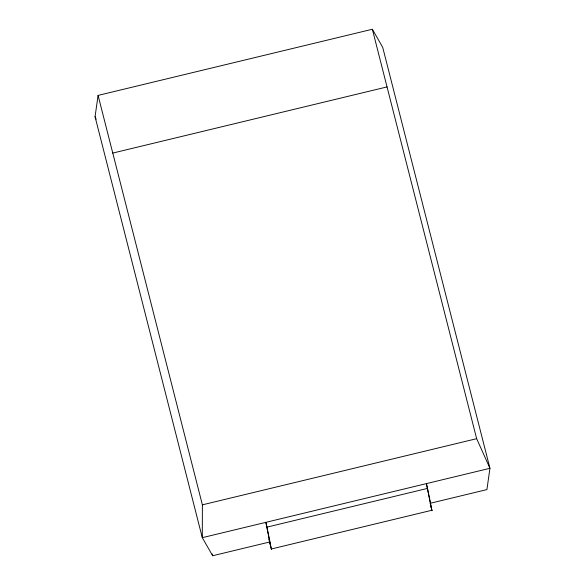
<?xml version="1.0" encoding="UTF-8"?>
<svg xmlns="http://www.w3.org/2000/svg" width="585" height="585" viewBox="0 0 585 585"><rect width="100%" height="100%" fill="white"/><g stroke="black" fill="none" stroke-linecap="round" stroke-linejoin="round"><path stroke-width="0.88" d="M430.063 503.312L486.917 489.594L489.945 468.292L382.707 47.326L372.352 29.25L98.083 95.406L202.381 504.84L202.293 537.673L212.648 555.75L269.51 542.032M372.352 29.25L476.658 438.684L489.945 468.292L202.293 537.673L95.055 116.707L98.083 95.406M112.766 153.073L387.043 86.916M202.381 504.84L476.658 438.684M268.837 539.048L271.44 549.447L266.965 527.129L427.511 488.402L426.399 483.619L431.189 507.378M271.367 548.986L431.92 510.259L427.511 488.402M95.055 116.707L96.159 119.179M431.525 509.074L431.993 510.727L431.92 510.259M430.896 506.603L431.32 508.248M212.194 553.98L212.648 555.75M266.965 527.129L265.846 522.346L270.636 546.105"/></g></svg>
